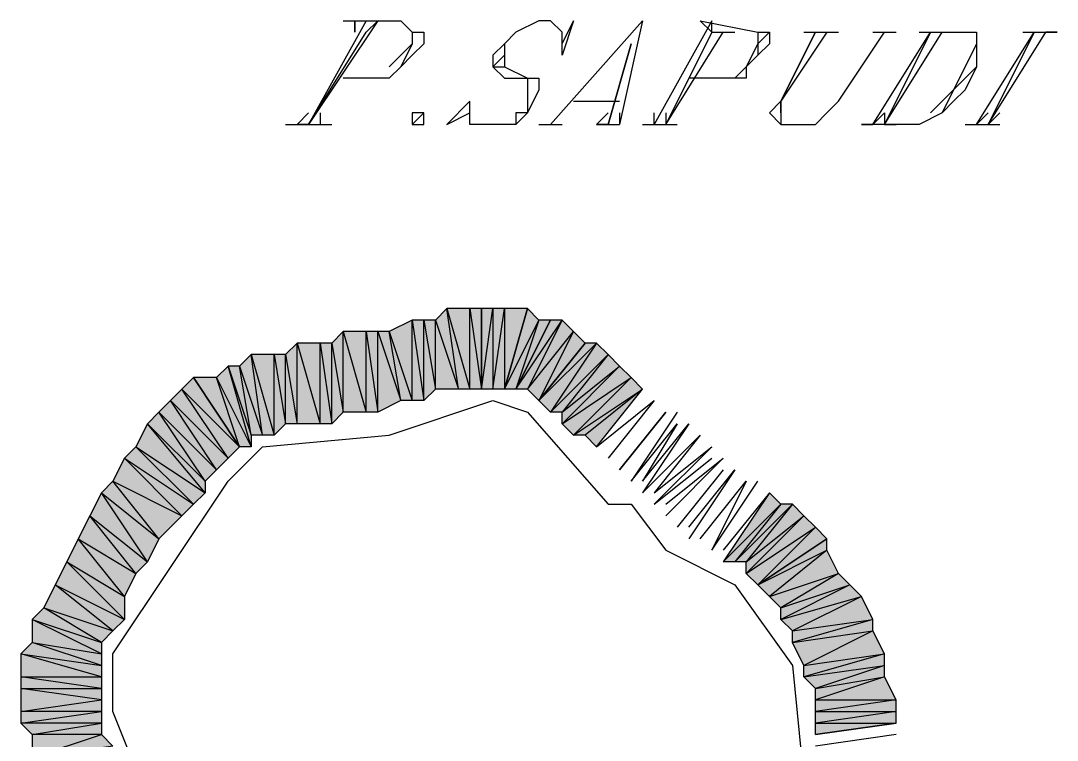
# Model space of a CAD drawing. Header units: millimetres. Extents: x 658 to 813, y 806 to 883.
# Drawn here: x 789.1804 to 789.454, y 864.8421 to 865.0321 of the extents above; entities that cross this region are included whole.
import ezdxf

# ---------------------------------------------------------------- set-up
doc = ezdxf.new("R2010")
doc.units = ezdxf.units.MM
doc.header["$LTSCALE"] = 0.1
for name, color, linetype in [('PANTAI', 7, 'Continuous'), ('pantai1', 7, 'Continuous'), ('TEXT', 8, 'Continuous'), ('zat_Mask_solid', 7, 'Continuous')]:
    doc.layers.add(name, color=color, linetype=linetype)

msp = doc.modelspace()

# ---------------------------------------------------------------- hatches: boundary and pattern name
at = {"layer": 'pantai1'}
h = msp.add_hatch(color=7, dxfattribs=at)
h.paths.add_polyline_path([(789.28986, 864.93478), (789.28986, 864.95302), (789.29594, 864.93478)], flags=16)
h.paths.add_polyline_path([(789.28986, 864.95302), (789.29594, 864.93478), (789.2929, 864.95606)])
h = msp.add_hatch(color=7, dxfattribs=at)
h.paths.add_polyline_path([(789.29594, 864.93478), (789.2929, 864.95606), (789.29898, 864.93478)], flags=16)
h.paths.add_polyline_path([(789.2929, 864.95606), (789.29898, 864.93478), (789.29898, 864.95606)])
h = msp.add_hatch(color=7, dxfattribs=at)
h.paths.add_polyline_path([(789.29898, 864.93478), (789.29898, 864.95606), (789.30202, 864.93478)], flags=16)
h.paths.add_polyline_path([(789.29898, 864.95606), (789.30202, 864.93478), (789.30202, 864.95606)])
h = msp.add_hatch(color=7, dxfattribs=at)
h.paths.add_polyline_path([(789.30202, 864.95606), (789.30202, 864.93478), (789.30506, 864.95606)], flags=16)
h.paths.add_polyline_path([(789.30202, 864.93478), (789.30506, 864.95606), (789.30506, 864.93478)])
h = msp.add_hatch(color=7, dxfattribs=at)
h.paths.add_polyline_path([(789.30506, 864.95606), (789.30506, 864.93478), (789.3081, 864.95606)], flags=16)
h.paths.add_polyline_path([(789.30506, 864.93478), (789.3081, 864.95606), (789.3081, 864.93478)])
h = msp.add_hatch(color=7, dxfattribs=at)
h.paths.add_polyline_path([(789.31418, 864.95606), (789.3081, 864.93478), (789.31722, 864.95302)])
h.paths.add_polyline_path([(789.3081, 864.93478), (789.31722, 864.95302), (789.31114, 864.93478)], flags=17)
h = msp.add_hatch(color=7, dxfattribs=at)
h.paths.add_polyline_path([(789.28074, 864.93174), (789.2777, 864.94998), (789.28378, 864.93174)], flags=16)
h.paths.add_polyline_path([(789.2777, 864.94998), (789.28378, 864.93174), (789.28378, 864.95302)])
h = msp.add_hatch(color=7, dxfattribs=at)
h.paths.add_polyline_path([(789.28378, 864.93174), (789.28378, 864.95302), (789.28682, 864.93174)], flags=16)
h.paths.add_polyline_path([(789.28378, 864.95302), (789.28682, 864.93174), (789.28682, 864.95302)])
h = msp.add_hatch(color=7, dxfattribs=at)
h.paths.add_polyline_path([(789.28682, 864.93174), (789.28682, 864.95302), (789.28986, 864.93478)])
h.paths.add_polyline_path([(789.28682, 864.95302), (789.28986, 864.93478), (789.28986, 864.95302)], flags=17)
h = msp.add_hatch(color=7, dxfattribs=at)
h.paths.add_polyline_path([(789.32026, 864.95302), (789.31114, 864.93478), (789.3233, 864.95302)], flags=16)
h.paths.add_polyline_path([(789.31114, 864.93478), (789.3233, 864.95302), (789.31418, 864.93478)])
h = msp.add_hatch(color=7, dxfattribs=at)
h.paths.add_polyline_path([(789.26554, 864.9287), (789.26554, 864.94998), (789.27162, 864.9287)], flags=16)
h.paths.add_polyline_path([(789.26554, 864.94998), (789.27162, 864.9287), (789.27162, 864.94998)])
h = msp.add_hatch(color=7, dxfattribs=at)
h.paths.add_polyline_path([(789.27162, 864.9287), (789.27162, 864.94998), (789.27466, 864.9287)], flags=16)
h.paths.add_polyline_path([(789.27162, 864.94998), (789.27466, 864.9287), (789.27466, 864.94998)])
for points in [[(789.27466, 864.94998), (789.28074, 864.93174), (789.2777, 864.94998)], [(789.22602, 864.93782), (789.23818, 864.91958), (789.2321, 864.93782)], [(789.39322, 864.89526), (789.37498, 864.8831), (789.39322, 864.89222)], [(789.37498, 864.8831), (789.39322, 864.89222), (789.37802, 864.88006)], [(789.39322, 864.89222), (789.37802, 864.88006), (789.39626, 864.88614)], [(789.37802, 864.88006), (789.39626, 864.88614), (789.38106, 864.87702)], [(789.39626, 864.88614), (789.38106, 864.87702), (789.3993, 864.8831)]]:
    msp.add_hatch(color=7, dxfattribs=at).paths.add_polyline_path(points)
h = msp.add_hatch(color=7, dxfattribs=at)
h.paths.add_polyline_path([(789.25034, 864.92566), (789.25034, 864.9439), (789.25338, 864.92566)], flags=16)
h.paths.add_polyline_path([(789.25034, 864.9439), (789.25338, 864.92566), (789.25338, 864.94694)])
h = msp.add_hatch(color=7, dxfattribs=at)
h.paths.add_polyline_path([(789.25338, 864.92566), (789.25338, 864.94694), (789.25946, 864.92566)], flags=16)
h.paths.add_polyline_path([(789.25338, 864.94694), (789.25946, 864.92566), (789.25946, 864.94694)])
h = msp.add_hatch(color=7, dxfattribs=at)
h.paths.add_polyline_path([(789.25946, 864.92566), (789.25946, 864.94694), (789.2625, 864.92566)], flags=16)
h.paths.add_polyline_path([(789.25946, 864.94694), (789.2625, 864.92566), (789.2625, 864.94694)])
h = msp.add_hatch(color=7, dxfattribs=at)
h.paths.add_polyline_path([(789.32938, 864.94694), (789.31722, 864.93174), (789.33242, 864.94694)], flags=16)
h.paths.add_polyline_path([(789.31722, 864.93174), (789.33242, 864.94694), (789.32026, 864.9287)])
h = msp.add_hatch(color=7, dxfattribs=at)
h.paths.add_polyline_path([(789.33242, 864.94694), (789.32026, 864.9287), (789.33546, 864.9439)])
h.paths.add_polyline_path([(789.32026, 864.9287), (789.33546, 864.9439), (789.3233, 864.9287)], flags=17)
h = msp.add_hatch(color=7, dxfattribs=at)
h.paths.add_polyline_path([(789.24122, 864.92262), (789.23818, 864.94086), (789.24426, 864.92262)], flags=16)
h.paths.add_polyline_path([(789.23818, 864.94086), (789.24426, 864.92262), (789.24122, 864.9439)])
h = msp.add_hatch(color=7, dxfattribs=at)
h.paths.add_polyline_path([(789.24426, 864.92262), (789.24122, 864.9439), (789.2473, 864.92262)], flags=16)
h.paths.add_polyline_path([(789.24122, 864.9439), (789.2473, 864.92262), (789.2473, 864.9439)])
h = msp.add_hatch(color=7, dxfattribs=at)
h.paths.add_polyline_path([(789.2473, 864.92262), (789.2473, 864.9439), (789.25034, 864.92566)])
h.paths.add_polyline_path([(789.2473, 864.9439), (789.25034, 864.92566), (789.25034, 864.9439)], flags=17)
h = msp.add_hatch(color=7, dxfattribs=at)
h.paths.add_polyline_path([(789.23818, 864.91958), (789.2321, 864.93782), (789.24122, 864.91958)], flags=16)
h.paths.add_polyline_path([(789.2321, 864.93782), (789.24122, 864.91958), (789.23514, 864.94086)])
h.paths.add_polyline_path([(789.24122, 864.91958), (789.23514, 864.94086), (789.24122, 864.92262)], flags=17)
h.paths.add_polyline_path([(789.23514, 864.94086), (789.24122, 864.92262), (789.23818, 864.94086)], flags=16)
h = msp.add_hatch(color=7, dxfattribs=at)
h.paths.add_polyline_path([(789.3233, 864.9287), (789.3385, 864.94086), (789.3233, 864.92566)], flags=17)
h.paths.add_polyline_path([(789.3385, 864.94086), (789.3233, 864.92566), (789.34154, 864.93782)])
h = msp.add_hatch(color=7, dxfattribs=at)
h.paths.add_polyline_path([(789.34154, 864.93782), (789.32634, 864.92262), (789.34458, 864.93478)])
h.paths.add_polyline_path([(789.32634, 864.92262), (789.34458, 864.93478), (789.32938, 864.92262)], flags=17)
h = msp.add_hatch(color=7, dxfattribs=at)
h.paths.add_polyline_path([(789.21082, 864.91958), (789.22906, 864.90742), (789.21386, 864.92566)])
h.paths.add_polyline_path([(789.22906, 864.90742), (789.21386, 864.92566), (789.22906, 864.91046)], flags=17)
h = msp.add_hatch(color=7, dxfattribs=at)
h.paths.add_polyline_path([(789.37802, 864.90742), (789.36586, 864.88918), (789.38106, 864.90438)])
h.paths.add_polyline_path([(789.36586, 864.88918), (789.38106, 864.90438), (789.3689, 864.88918)], flags=17)
h = msp.add_hatch(color=7, dxfattribs=at)
h.paths.add_polyline_path([(789.38106, 864.90438), (789.3689, 864.88918), (789.3841, 864.90438)], flags=16)
h.paths.add_polyline_path([(789.3689, 864.88918), (789.3841, 864.90438), (789.37194, 864.88918)])
h = msp.add_hatch(color=7, dxfattribs=at)
h.paths.add_polyline_path([(789.37194, 864.88918), (789.38714, 864.90134), (789.37194, 864.88614)], flags=17)
h.paths.add_polyline_path([(789.38714, 864.90134), (789.37194, 864.88614), (789.39018, 864.8983)])
h = msp.add_hatch(color=7, dxfattribs=at)
h.paths.add_polyline_path([(789.18954, 864.8831), (789.20778, 864.87398), (789.19258, 864.88918)])
h.paths.add_polyline_path([(789.20778, 864.87398), (789.19258, 864.88918), (789.20778, 864.88006)], flags=17)
h = msp.add_hatch(color=7, dxfattribs=at)
h.paths.add_polyline_path([(789.38106, 864.87702), (789.3993, 864.8831), (789.38106, 864.87398)], flags=17)
h.paths.add_polyline_path([(789.3993, 864.8831), (789.38106, 864.87398), (789.40234, 864.88006)])
h = msp.add_hatch(color=7, dxfattribs=at)
h.paths.add_polyline_path([(789.18346, 864.8679), (789.2017, 864.86486), (789.18346, 864.87398)], flags=17)
h.paths.add_polyline_path([(789.2017, 864.86486), (789.18346, 864.87398), (789.2017, 864.8679)], flags=17)
h = msp.add_hatch(color=7, dxfattribs=at)
h.paths.add_polyline_path([(789.3841, 864.87094), (789.40538, 864.87398), (789.3841, 864.8679)], flags=17)
h.paths.add_polyline_path([(789.40538, 864.87398), (789.3841, 864.8679), (789.40538, 864.87094)], flags=17)
h = msp.add_hatch(color=7, dxfattribs=at)
h.paths.add_polyline_path([(789.18042, 864.86486), (789.2017, 864.86182), (789.18346, 864.8679)])
h.paths.add_polyline_path([(789.2017, 864.86182), (789.18346, 864.8679), (789.2017, 864.86486)], flags=17)
h = msp.add_hatch(color=7, dxfattribs=at)
h.paths.add_polyline_path([(789.18042, 864.85878), (789.2017, 864.85878), (789.18042, 864.86486)], flags=16)
h.paths.add_polyline_path([(789.2017, 864.85878), (789.18042, 864.86486), (789.2017, 864.86182)])
h = msp.add_hatch(color=7, dxfattribs=at)
h.paths.add_polyline_path([(789.38714, 864.86182), (789.40842, 864.86486), (789.38714, 864.85878)], flags=17)
h.paths.add_polyline_path([(789.40842, 864.86486), (789.38714, 864.85878), (789.40842, 864.86182)], flags=17)
h = msp.add_hatch(color=7, dxfattribs=at)
h.paths.add_polyline_path([(789.38714, 864.85878), (789.40842, 864.86182), (789.39018, 864.85574)])
h.paths.add_polyline_path([(789.40842, 864.86182), (789.39018, 864.85574), (789.40842, 864.85878)], flags=17)
h = msp.add_hatch(color=7, dxfattribs=at)
h.paths.add_polyline_path([(789.18042, 864.85574), (789.2017, 864.85574), (789.18042, 864.85878)], flags=16)
h.paths.add_polyline_path([(789.2017, 864.85574), (789.18042, 864.85878), (789.2017, 864.85878)])
h = msp.add_hatch(color=7, dxfattribs=at)
h.paths.add_polyline_path([(789.39018, 864.85574), (789.40842, 864.85878), (789.39018, 864.8527)], flags=17)
h.paths.add_polyline_path([(789.40842, 864.85878), (789.39018, 864.8527), (789.41146, 864.8527)])
h = msp.add_hatch(color=7, dxfattribs=at)
h.paths.add_polyline_path([(789.2017, 864.84966), (789.18042, 864.84966), (789.2017, 864.8527)], flags=17)
h.paths.add_polyline_path([(789.18042, 864.84966), (789.2017, 864.8527), (789.18042, 864.85574)])
h.paths.add_polyline_path([(789.2017, 864.8527), (789.18042, 864.85574), (789.2017, 864.85574)], flags=17)
h = msp.add_hatch(color=7, dxfattribs=at)
h.paths.add_polyline_path([(789.39018, 864.8527), (789.41146, 864.8527), (789.39018, 864.84966)], flags=16)
h.paths.add_polyline_path([(789.41146, 864.8527), (789.39018, 864.84966), (789.41146, 864.84966)])
h = msp.add_hatch(color=7, dxfattribs=at)
h.paths.add_polyline_path([(789.2017, 864.84662), (789.18042, 864.84662), (789.2017, 864.84966)], flags=17)
h.paths.add_polyline_path([(789.18042, 864.84662), (789.2017, 864.84966), (789.18042, 864.84966)], flags=17)
h = msp.add_hatch(color=7, dxfattribs=at)
h.paths.add_polyline_path([(789.39018, 864.84966), (789.41146, 864.84966), (789.39018, 864.84662)], flags=16)
h.paths.add_polyline_path([(789.41146, 864.84966), (789.39018, 864.84662), (789.41146, 864.84662)])
h = msp.add_hatch(color=7, dxfattribs=at)
h.paths.add_polyline_path([(789.2017, 864.84358), (789.18346, 864.84358), (789.2017, 864.84662)], flags=17)
h.paths.add_polyline_path([(789.18346, 864.84358), (789.2017, 864.84662), (789.18042, 864.84662)])
h = msp.add_hatch(color=7, dxfattribs=at)
h.paths.add_polyline_path([(789.20474, 864.84054), (789.18346, 864.8375), (789.2017, 864.84358)])
h.paths.add_polyline_path([(789.18346, 864.8375), (789.2017, 864.84358), (789.18346, 864.84358)], flags=17)
at = {"layer": 'zat_Mask_solid'}
for points in [[(789.3081, 864.95606), (789.3081, 864.93478), (789.31418, 864.95606)], [(789.31722, 864.95302), (789.31114, 864.93478), (789.32026, 864.95302)], [(789.3233, 864.95302), (789.31418, 864.93478), (789.32634, 864.94998)], [(789.2625, 864.94694), (789.26554, 864.9287), (789.26554, 864.94998)], [(789.27466, 864.9287), (789.27466, 864.94998), (789.28074, 864.93174)], [(789.31418, 864.93478), (789.32634, 864.94998), (789.31722, 864.93174)], [(789.32634, 864.94998), (789.31722, 864.93174), (789.32938, 864.94694)], [(789.2625, 864.92566), (789.2625, 864.94694), (789.26554, 864.9287)], [(789.33546, 864.9439), (789.3233, 864.9287), (789.3385, 864.94086)], [(789.22298, 864.93478), (789.23818, 864.91958), (789.22602, 864.93782)], [(789.3233, 864.92566), (789.34154, 864.93782), (789.32634, 864.92262)], [(789.21994, 864.93174), (789.23514, 864.91654), (789.22298, 864.93478)], [(789.23514, 864.91654), (789.22298, 864.93478), (789.23818, 864.91958)], [(789.34458, 864.93478), (789.32938, 864.92262), (789.33242, 864.91958)], [(789.2169, 864.9287), (789.2321, 864.9135), (789.21994, 864.93174)], [(789.2321, 864.9135), (789.21994, 864.93174), (789.23514, 864.91654)], [(789.21386, 864.92566), (789.22906, 864.91046), (789.2169, 864.9287)], [(789.22906, 864.91046), (789.2169, 864.9287), (789.2321, 864.9135)], [(789.20778, 864.91654), (789.22602, 864.90438), (789.21082, 864.91958)], [(789.22602, 864.90438), (789.21082, 864.91958), (789.22906, 864.90742)], [(789.20474, 864.91046), (789.22298, 864.90134), (789.20778, 864.91654)], [(789.22298, 864.90134), (789.20778, 864.91654), (789.22602, 864.90438)], [(789.2017, 864.90742), (789.2169, 864.89526), (789.20474, 864.91046)], [(789.2169, 864.89526), (789.20474, 864.91046), (789.22298, 864.90134)], [(789.19866, 864.90134), (789.21386, 864.88918), (789.2017, 864.90742)], [(789.21386, 864.88918), (789.2017, 864.90742), (789.2169, 864.89526)], [(789.3841, 864.90438), (789.37194, 864.88918), (789.38714, 864.90134)], [(789.19562, 864.89526), (789.21082, 864.88614), (789.19866, 864.90134)], [(789.21082, 864.88614), (789.19866, 864.90134), (789.21386, 864.88918)], [(789.37194, 864.88614), (789.39018, 864.8983), (789.37498, 864.8831)], [(789.39018, 864.8983), (789.37498, 864.8831), (789.39322, 864.89526)], [(789.19258, 864.88918), (789.20778, 864.88006), (789.19562, 864.89526)], [(789.20778, 864.88006), (789.19562, 864.89526), (789.21082, 864.88614)], [(789.1865, 864.87702), (789.20474, 864.87094), (789.18954, 864.8831)], [(789.20474, 864.87094), (789.18954, 864.8831), (789.20778, 864.87398)], [(789.38106, 864.87398), (789.40234, 864.88006), (789.3841, 864.87094)], [(789.40234, 864.88006), (789.3841, 864.87094), (789.40538, 864.87398)], [(789.18346, 864.87398), (789.2017, 864.8679), (789.1865, 864.87702)], [(789.2017, 864.8679), (789.1865, 864.87702), (789.20474, 864.87094)], [(789.3841, 864.8679), (789.40538, 864.87094), (789.38714, 864.86182)], [(789.40538, 864.87094), (789.38714, 864.86182), (789.40842, 864.86486)], [(789.39018, 864.84662), (789.41146, 864.84662), (789.39018, 864.84358)]]:
    msp.add_hatch(color=7, dxfattribs=at).paths.add_polyline_path(points)

# ---------------------------------------------------------------- linework, layer by layer
at = {"layer": 'PANTAI', "color": 7}
for points in [[(789.24426, 864.91958), (789.2777, 864.92262), (789.30506, 864.93174), (789.31418, 864.9287), (789.33546, 864.90438), (789.34154, 864.90438), (789.35066, 864.89222), (789.3689, 864.8831), (789.3841, 864.86182), (789.38714, 864.83142)], [(789.2169, 864.81926), (789.20474, 864.84966), (789.20474, 864.86486), (789.23514, 864.91046), (789.24426, 864.91958)]]:
    msp.add_lwpolyline(points, dxfattribs=at)
at = {"layer": 'pantai1', "color": 7}
for points in [[(789.28986, 864.95302), (789.29594, 864.93478), (789.2929, 864.95606), (789.28986, 864.95302)], [(789.29594, 864.93478), (789.2929, 864.95606), (789.29898, 864.93478), (789.29594, 864.93478)], [(789.2929, 864.95606), (789.29898, 864.93478), (789.29898, 864.95606), (789.2929, 864.95606)], [(789.29898, 864.93478), (789.29898, 864.95606), (789.30202, 864.93478), (789.29898, 864.93478)], [(789.29898, 864.95606), (789.30202, 864.93478), (789.30202, 864.95606), (789.29898, 864.95606)], [(789.30202, 864.95606), (789.30202, 864.93478), (789.30506, 864.95606), (789.30202, 864.95606)], [(789.30202, 864.93478), (789.30506, 864.95606), (789.30506, 864.93478), (789.30202, 864.93478)], [(789.30506, 864.95606), (789.30506, 864.93478), (789.3081, 864.95606), (789.30506, 864.95606)], [(789.30506, 864.93478), (789.3081, 864.95606), (789.3081, 864.93478), (789.30506, 864.93478)], [(789.3081, 864.95606), (789.3081, 864.93478), (789.31418, 864.95606), (789.3081, 864.95606)], [(789.31418, 864.95606), (789.3081, 864.93478), (789.31722, 864.95302), (789.31418, 864.95606)], [(789.2777, 864.94998), (789.28378, 864.93174), (789.28378, 864.95302), (789.2777, 864.94998)], [(789.28378, 864.93174), (789.28378, 864.95302), (789.28682, 864.93174), (789.28378, 864.93174)], [(789.28378, 864.95302), (789.28682, 864.93174), (789.28682, 864.95302), (789.28378, 864.95302)], [(789.28682, 864.93174), (789.28682, 864.95302), (789.28986, 864.93478), (789.28682, 864.93174)], [(789.28682, 864.95302), (789.28986, 864.93478), (789.28986, 864.95302), (789.28682, 864.95302)], [(789.28986, 864.93478), (789.28986, 864.95302), (789.29594, 864.93478), (789.28986, 864.93478)], [(789.3081, 864.93478), (789.31722, 864.95302), (789.31114, 864.93478), (789.3081, 864.93478)], [(789.31722, 864.95302), (789.31114, 864.93478), (789.32026, 864.95302), (789.31722, 864.95302)], [(789.32026, 864.95302), (789.31114, 864.93478), (789.3233, 864.95302), (789.32026, 864.95302)], [(789.31114, 864.93478), (789.3233, 864.95302), (789.31418, 864.93478), (789.31114, 864.93478)], [(789.3233, 864.95302), (789.31418, 864.93478), (789.32634, 864.94998), (789.3233, 864.95302)], [(789.2625, 864.94694), (789.26554, 864.9287), (789.26554, 864.94998), (789.2625, 864.94694)], [(789.26554, 864.9287), (789.26554, 864.94998), (789.27162, 864.9287), (789.26554, 864.9287)], [(789.26554, 864.94998), (789.27162, 864.9287), (789.27162, 864.94998), (789.26554, 864.94998)], [(789.27162, 864.9287), (789.27162, 864.94998), (789.27466, 864.9287), (789.27162, 864.9287)], [(789.27162, 864.94998), (789.27466, 864.9287), (789.27466, 864.94998), (789.27162, 864.94998)], [(789.27466, 864.94998), (789.28074, 864.93174), (789.2777, 864.94998), (789.27466, 864.94998)], [(789.27466, 864.9287), (789.27466, 864.94998), (789.28074, 864.93174), (789.27466, 864.9287)], [(789.28074, 864.93174), (789.2777, 864.94998), (789.28378, 864.93174), (789.28074, 864.93174)], [(789.31418, 864.93478), (789.32634, 864.94998), (789.31722, 864.93174), (789.31418, 864.93478)], [(789.32634, 864.94998), (789.31722, 864.93174), (789.32938, 864.94694), (789.32634, 864.94998)], [(789.25034, 864.9439), (789.25338, 864.92566), (789.25338, 864.94694), (789.25034, 864.9439)], [(789.25338, 864.92566), (789.25338, 864.94694), (789.25946, 864.92566), (789.25338, 864.92566)], [(789.25338, 864.94694), (789.25946, 864.92566), (789.25946, 864.94694), (789.25338, 864.94694)], [(789.25946, 864.92566), (789.25946, 864.94694), (789.2625, 864.92566), (789.25946, 864.92566)], [(789.25946, 864.94694), (789.2625, 864.92566), (789.2625, 864.94694), (789.25946, 864.94694)], [(789.2625, 864.92566), (789.2625, 864.94694), (789.26554, 864.9287), (789.2625, 864.92566)], [(789.32938, 864.94694), (789.31722, 864.93174), (789.33242, 864.94694), (789.32938, 864.94694)], [(789.31722, 864.93174), (789.33242, 864.94694), (789.32026, 864.9287), (789.31722, 864.93174)], [(789.33242, 864.94694), (789.32026, 864.9287), (789.33546, 864.9439), (789.33242, 864.94694)], [(789.23818, 864.94086), (789.24426, 864.92262), (789.24122, 864.9439), (789.23818, 864.94086)], [(789.24426, 864.92262), (789.24122, 864.9439), (789.2473, 864.92262), (789.24426, 864.92262)], [(789.24122, 864.9439), (789.2473, 864.92262), (789.2473, 864.9439), (789.24122, 864.9439)], [(789.2473, 864.92262), (789.2473, 864.9439), (789.25034, 864.92566), (789.2473, 864.92262)], [(789.2473, 864.9439), (789.25034, 864.92566), (789.25034, 864.9439), (789.2473, 864.9439)], [(789.25034, 864.92566), (789.25034, 864.9439), (789.25338, 864.92566), (789.25034, 864.92566)], [(789.32026, 864.9287), (789.33546, 864.9439), (789.3233, 864.9287), (789.32026, 864.9287)], [(789.33546, 864.9439), (789.3233, 864.9287), (789.3385, 864.94086), (789.33546, 864.9439)], [(789.2321, 864.93782), (789.24122, 864.91958), (789.23514, 864.94086), (789.2321, 864.93782)], [(789.24122, 864.91958), (789.23514, 864.94086), (789.24122, 864.92262), (789.24122, 864.91958)], [(789.23514, 864.94086), (789.24122, 864.92262), (789.23818, 864.94086), (789.23514, 864.94086)], [(789.24122, 864.92262), (789.23818, 864.94086), (789.24426, 864.92262), (789.24122, 864.92262)], [(789.3233, 864.9287), (789.3385, 864.94086), (789.3233, 864.92566), (789.3233, 864.9287)], [(789.3385, 864.94086), (789.3233, 864.92566), (789.34154, 864.93782), (789.3385, 864.94086)], [(789.22298, 864.93478), (789.23818, 864.91958), (789.22602, 864.93782), (789.22298, 864.93478)], [(789.22602, 864.93782), (789.23818, 864.91958), (789.2321, 864.93782), (789.22602, 864.93782)], [(789.23818, 864.91958), (789.2321, 864.93782), (789.24122, 864.91958), (789.23818, 864.91958)], [(789.3233, 864.92566), (789.34154, 864.93782), (789.32634, 864.92262), (789.3233, 864.92566)], [(789.34154, 864.93782), (789.32634, 864.92262), (789.34458, 864.93478), (789.34154, 864.93782)], [(789.21994, 864.93174), (789.23514, 864.91654), (789.22298, 864.93478), (789.21994, 864.93174)], [(789.23514, 864.91654), (789.22298, 864.93478), (789.23818, 864.91958), (789.23514, 864.91654)], [(789.32634, 864.92262), (789.34458, 864.93478), (789.32938, 864.92262), (789.32634, 864.92262)], [(789.34458, 864.93478), (789.32938, 864.92262), (789.33242, 864.91958), (789.34458, 864.93478)], [(789.2169, 864.9287), (789.2321, 864.9135), (789.21994, 864.93174), (789.2169, 864.9287)], [(789.2321, 864.9135), (789.21994, 864.93174), (789.23514, 864.91654), (789.2321, 864.9135)], [(789.33242, 864.91958), (789.34762, 864.93174), (789.33546, 864.91654)], [(789.21386, 864.92566), (789.22906, 864.91046), (789.2169, 864.9287), (789.21386, 864.92566)], [(789.22906, 864.91046), (789.2169, 864.9287), (789.2321, 864.9135), (789.22906, 864.91046)], [(789.35066, 864.9287), (789.3385, 864.9135), (789.35066, 864.9287)], [(789.3537, 864.9287), (789.34154, 864.91046), (789.3537, 864.92566), (789.34458, 864.91046), (789.35674, 864.92566), (789.34458, 864.90742), (789.35978, 864.92262), (789.34762, 864.90742), (789.36282, 864.91958), (789.34762, 864.90438), (789.36282, 864.91654)], [(789.21082, 864.91958), (789.22906, 864.90742), (789.21386, 864.92566), (789.21082, 864.91958)], [(789.22906, 864.90742), (789.21386, 864.92566), (789.22906, 864.91046), (789.22906, 864.90742)], [(789.20778, 864.91654), (789.22602, 864.90438), (789.21082, 864.91958), (789.20778, 864.91654)], [(789.22602, 864.90438), (789.21082, 864.91958), (789.22906, 864.90742), (789.22602, 864.90438)], [(789.20474, 864.91046), (789.22298, 864.90134), (789.20778, 864.91654), (789.20474, 864.91046)], [(789.22298, 864.90134), (789.20778, 864.91654), (789.22602, 864.90438), (789.22298, 864.90134)], [(789.35066, 864.90438), (789.36586, 864.91654), (789.35066, 864.90134)], [(789.36586, 864.9135), (789.3537, 864.8983)], [(789.35674, 864.8983), (789.3689, 864.9135), (789.35674, 864.89526)], [(789.2017, 864.90742), (789.2169, 864.89526), (789.20474, 864.91046), (789.2017, 864.90742)], [(789.2169, 864.89526), (789.20474, 864.91046), (789.22298, 864.90134), (789.2169, 864.89526)], [(789.35978, 864.89526), (789.37194, 864.91046), (789.36282, 864.89222), (789.37498, 864.91046)], [(789.19866, 864.90134), (789.21386, 864.88918), (789.2017, 864.90742), (789.19866, 864.90134)], [(789.21386, 864.88918), (789.2017, 864.90742), (789.2169, 864.89526), (789.21386, 864.88918)], [(789.37802, 864.90742), (789.36586, 864.89222)], [(789.37802, 864.90742), (789.36586, 864.88918), (789.38106, 864.90438), (789.37802, 864.90742)], [(789.36586, 864.88918), (789.38106, 864.90438), (789.3689, 864.88918), (789.36586, 864.88918)], [(789.38106, 864.90438), (789.3689, 864.88918), (789.3841, 864.90438), (789.38106, 864.90438)], [(789.3689, 864.88918), (789.3841, 864.90438), (789.37194, 864.88918), (789.3689, 864.88918)], [(789.3841, 864.90438), (789.37194, 864.88918), (789.38714, 864.90134), (789.3841, 864.90438)], [(789.19562, 864.89526), (789.21082, 864.88614), (789.19866, 864.90134), (789.19562, 864.89526)], [(789.21082, 864.88614), (789.19866, 864.90134), (789.21386, 864.88918), (789.21082, 864.88614)], [(789.37194, 864.88918), (789.38714, 864.90134), (789.37194, 864.88614), (789.37194, 864.88918)], [(789.38714, 864.90134), (789.37194, 864.88614), (789.39018, 864.8983), (789.38714, 864.90134)], [(789.37194, 864.88614), (789.39018, 864.8983), (789.37498, 864.8831), (789.37194, 864.88614)], [(789.39018, 864.8983), (789.37498, 864.8831), (789.39322, 864.89526), (789.39018, 864.8983)], [(789.19258, 864.88918), (789.20778, 864.88006), (789.19562, 864.89526), (789.19258, 864.88918)], [(789.20778, 864.88006), (789.19562, 864.89526), (789.21082, 864.88614), (789.20778, 864.88006)], [(789.39322, 864.89526), (789.37498, 864.8831), (789.39322, 864.89222), (789.39322, 864.89526)], [(789.37498, 864.8831), (789.39322, 864.89222), (789.37802, 864.88006), (789.37498, 864.8831)], [(789.39322, 864.89222), (789.37802, 864.88006), (789.39626, 864.88614), (789.39322, 864.89222)], [(789.18954, 864.8831), (789.20778, 864.87398), (789.19258, 864.88918), (789.18954, 864.8831)], [(789.20778, 864.87398), (789.19258, 864.88918), (789.20778, 864.88006), (789.20778, 864.87398)], [(789.37802, 864.88006), (789.39626, 864.88614), (789.38106, 864.87702), (789.37802, 864.88006)], [(789.39626, 864.88614), (789.38106, 864.87702), (789.3993, 864.8831), (789.39626, 864.88614)], [(789.1865, 864.87702), (789.20474, 864.87094), (789.18954, 864.8831), (789.1865, 864.87702)], [(789.20474, 864.87094), (789.18954, 864.8831), (789.20778, 864.87398), (789.20474, 864.87094)], [(789.38106, 864.87702), (789.3993, 864.8831), (789.38106, 864.87398), (789.38106, 864.87702)], [(789.3993, 864.8831), (789.38106, 864.87398), (789.40234, 864.88006), (789.3993, 864.8831)], [(789.38106, 864.87398), (789.40234, 864.88006), (789.3841, 864.87094), (789.38106, 864.87398)], [(789.40234, 864.88006), (789.3841, 864.87094), (789.40538, 864.87398), (789.40234, 864.88006)], [(789.18346, 864.87398), (789.2017, 864.8679), (789.1865, 864.87702), (789.18346, 864.87398)], [(789.2017, 864.8679), (789.1865, 864.87702), (789.20474, 864.87094), (789.2017, 864.8679)], [(789.18346, 864.8679), (789.2017, 864.86486), (789.18346, 864.87398), (789.18346, 864.8679)], [(789.2017, 864.86486), (789.18346, 864.87398), (789.2017, 864.8679), (789.2017, 864.86486)], [(789.3841, 864.87094), (789.40538, 864.87398), (789.3841, 864.8679), (789.3841, 864.87094)], [(789.40538, 864.87398), (789.3841, 864.8679), (789.40538, 864.87094), (789.40538, 864.87398)], [(789.3841, 864.8679), (789.40538, 864.87094), (789.38714, 864.86182), (789.3841, 864.8679)], [(789.40538, 864.87094), (789.38714, 864.86182), (789.40842, 864.86486), (789.40538, 864.87094)], [(789.18042, 864.86486), (789.2017, 864.86182), (789.18346, 864.8679), (789.18042, 864.86486)], [(789.2017, 864.86182), (789.18346, 864.8679), (789.2017, 864.86486), (789.2017, 864.86182)], [(789.18042, 864.85878), (789.2017, 864.85878), (789.18042, 864.86486), (789.18042, 864.85878)], [(789.2017, 864.85878), (789.18042, 864.86486), (789.2017, 864.86182), (789.2017, 864.85878)], [(789.38714, 864.86182), (789.40842, 864.86486), (789.38714, 864.85878), (789.38714, 864.86182)], [(789.40842, 864.86486), (789.38714, 864.85878), (789.40842, 864.86182), (789.40842, 864.86486)], [(789.38714, 864.85878), (789.40842, 864.86182), (789.39018, 864.85574), (789.38714, 864.85878)], [(789.40842, 864.86182), (789.39018, 864.85574), (789.40842, 864.85878), (789.40842, 864.86182)], [(789.18042, 864.85574), (789.2017, 864.85574), (789.18042, 864.85878), (789.18042, 864.85574)], [(789.2017, 864.85574), (789.18042, 864.85878), (789.2017, 864.85878), (789.2017, 864.85574)], [(789.39018, 864.85574), (789.40842, 864.85878), (789.39018, 864.8527), (789.39018, 864.85574)], [(789.40842, 864.85878), (789.39018, 864.8527), (789.41146, 864.8527), (789.40842, 864.85878)], [(789.18042, 864.84966), (789.2017, 864.8527), (789.18042, 864.85574), (789.18042, 864.84966)], [(789.2017, 864.8527), (789.18042, 864.85574), (789.2017, 864.85574), (789.2017, 864.8527)], [(789.2017, 864.84966), (789.18042, 864.84966), (789.2017, 864.8527), (789.2017, 864.84966)], [(789.39018, 864.8527), (789.41146, 864.8527), (789.39018, 864.84966), (789.39018, 864.8527)], [(789.41146, 864.8527), (789.39018, 864.84966), (789.41146, 864.84966), (789.41146, 864.8527)], [(789.2017, 864.84662), (789.18042, 864.84662), (789.2017, 864.84966), (789.2017, 864.84662)], [(789.18042, 864.84662), (789.2017, 864.84966), (789.18042, 864.84966), (789.18042, 864.84662)], [(789.39018, 864.84966), (789.41146, 864.84966), (789.39018, 864.84662), (789.39018, 864.84966)], [(789.41146, 864.84966), (789.39018, 864.84662), (789.41146, 864.84662), (789.41146, 864.84966)], [(789.18346, 864.84358), (789.2017, 864.84662), (789.18042, 864.84662), (789.18346, 864.84358)], [(789.2017, 864.84358), (789.18346, 864.84358), (789.2017, 864.84662), (789.2017, 864.84358)], [(789.39018, 864.84662), (789.41146, 864.84662), (789.39018, 864.84358), (789.39018, 864.84662)], [(789.39018, 864.84358), (789.41146, 864.84662)], [(789.20474, 864.84054), (789.18346, 864.8375), (789.2017, 864.84358), (789.20474, 864.84054)], [(789.18346, 864.8375), (789.2017, 864.84358), (789.18346, 864.84358), (789.18346, 864.8375)], [(789.41146, 864.84358), (789.39018, 864.84054)]]:
    msp.add_lwpolyline(points, dxfattribs=at)
at = {"layer": 'TEXT', "color": 7}
for points in [[(789.27162, 865.03206), (789.25642, 865.0047), (789.27162, 865.02902)], [(789.27466, 865.03206), (789.25642, 865.0047)], [(789.26554, 865.03206), (789.28074, 865.03206), (789.28378, 865.02902), (789.28682, 865.02902), (789.28682, 865.02598), (789.28378, 865.02294), (789.28074, 865.0199), (789.2777, 865.01686), (789.27466, 865.01686), (789.26554, 865.01686)], [(789.26858, 865.03206), (789.26858, 865.02902), (789.26858, 865.03206)], [(789.27466, 865.03206), (789.27162, 865.02902), (789.27466, 865.03206)], [(789.28074, 865.03206), (789.28378, 865.02902), (789.28378, 865.02598), (789.28074, 865.0199), (789.2777, 865.01686), (789.27466, 865.01686)], [(789.3233, 865.02598), (789.32634, 865.03206), (789.3233, 865.02294), (789.3233, 865.02598), (789.3233, 865.02902), (789.32026, 865.03206), (789.31722, 865.03206), (789.31114, 865.02902), (789.3081, 865.02598), (789.30506, 865.02294), (789.30506, 865.0199), (789.3081, 865.01686), (789.31418, 865.01686), (789.31418, 865.01382), (789.31418, 865.01078), (789.31418, 865.00774), (789.31114, 865.0047)], [(789.34458, 865.03206), (789.32026, 865.0047)], [(789.34458, 865.03206), (789.3385, 865.0047)], [(789.36282, 865.03206), (789.34762, 865.0047)], [(789.35978, 865.03206), (789.37498, 865.02902), (789.37802, 865.02902), (789.37802, 865.02598), (789.37498, 865.02294), (789.37194, 865.0199), (789.37194, 865.01686), (789.36586, 865.01686), (789.35674, 865.01686)], [(789.35978, 865.03206), (789.36282, 865.02902), (789.36282, 865.03206)], [(789.28378, 865.02902), (789.28378, 865.02598), (789.28074, 865.02294), (789.2777, 865.0199)], [(789.31114, 865.02902), (789.3081, 865.02598), (789.3081, 865.02294), (789.3081, 865.0199), (789.31418, 865.01686), (789.31722, 865.01686), (789.31722, 865.01382), (789.31418, 865.00774), (789.31114, 865.00774), (789.31114, 865.0047), (789.30506, 865.0047), (789.30202, 865.0047), (789.29898, 865.0047), (789.29898, 865.00774), (789.29898, 865.01078), (789.2929, 865.0047), (789.29898, 865.00774)], [(789.36282, 865.02902), (789.35066, 865.0047), (789.36586, 865.02902)], [(789.36282, 865.02902), (789.36586, 865.02902), (789.3689, 865.02902)], [(789.37498, 865.02902), (789.37498, 865.02598), (789.37194, 865.0199), (789.3689, 865.01686), (789.36586, 865.01686)], [(789.37802, 865.02902), (789.37498, 865.02598), (789.37498, 865.02294), (789.37194, 865.0199)], [(789.38106, 865.00774), (789.38106, 865.01078), (789.39018, 865.02902), (789.38106, 865.01078), (789.37802, 865.00774), (789.38106, 865.0047), (789.3841, 865.0047), (789.39018, 865.0047), (789.39322, 865.00774), (789.39626, 865.01078), (789.40842, 865.02902)], [(789.39322, 865.02902), (789.38106, 865.01078), (789.38106, 865.00774), (789.38106, 865.0047), (789.3841, 865.0047)], [(789.38714, 865.02902), (789.39626, 865.02902)], [(789.38714, 865.02902), (789.39018, 865.02902)], [(789.39322, 865.02902), (789.39626, 865.02902)], [(789.41754, 865.02902), (789.4297, 865.02902), (789.43274, 865.02902), (789.43274, 865.02598), (789.43274, 865.02294), (789.43274, 865.0199), (789.4297, 865.01382), (789.42666, 865.01078), (789.42362, 865.00774), (789.41754, 865.0047), (789.4145, 865.0047), (789.40234, 865.0047)], [(789.40538, 865.02902), (789.41146, 865.02902)], [(789.40538, 865.02902), (789.40842, 865.02902), (789.41146, 865.02902)], [(789.40538, 865.0047), (789.42058, 865.02902), (789.40842, 865.0047), (789.42362, 865.02902)], [(789.4297, 865.02902), (789.43274, 865.02902), (789.43274, 865.02598), (789.4297, 865.0199), (789.42666, 865.01382), (789.42362, 865.00774), (789.41754, 865.0047), (789.4145, 865.0047)], [(789.41754, 865.02902), (789.42058, 865.02902), (789.42362, 865.02902), (789.42666, 865.02902)], [(789.43274, 865.0047), (789.44794, 865.02902), (789.43578, 865.0047), (789.45098, 865.02902)], [(789.4449, 865.02902), (789.45402, 865.02902)], [(789.4449, 865.02902), (789.44794, 865.02902)], [(789.45402, 865.02902), (789.45098, 865.02902), (789.45402, 865.02902)], [(789.34154, 865.02598), (789.33546, 865.0047), (789.34154, 865.02598)], [(789.43274, 865.02598), (789.43274, 865.02294), (789.43274, 865.0199), (789.42666, 865.01382), (789.42362, 865.01078), (789.42058, 865.00774)], [(789.3081, 865.02294), (789.30506, 865.0199), (789.3081, 865.0199), (789.31418, 865.01686), (789.31722, 865.01686), (789.31722, 865.01382)], [(789.32634, 865.01078), (789.3385, 865.01078)], [(789.25642, 865.0047), (789.25338, 865.0047), (789.25642, 865.00774)], [(789.25946, 865.00774), (789.25946, 865.0047)], [(789.28378, 865.00774), (789.28378, 865.0047), (789.28682, 865.0047), (789.28682, 865.00774), (789.28378, 865.00774), (789.28378, 865.0047), (789.28682, 865.00774), (789.28378, 865.00774)], [(789.33546, 865.0047), (789.33242, 865.0047), (789.33546, 865.00774)], [(789.3385, 865.00774), (789.3385, 865.0047)], [(789.34458, 865.0047), (789.34762, 865.0047), (789.34762, 865.00774)], [(789.35066, 865.00774), (789.35066, 865.0047), (789.3537, 865.0047)], [(789.40234, 865.0047), (789.40538, 865.0047), (789.40842, 865.00774), (789.40842, 865.0047), (789.41146, 865.0047)], [(789.4297, 865.0047), (789.43274, 865.0047), (789.43578, 865.00774)], [(789.43882, 865.00774), (789.43578, 865.0047), (789.43882, 865.0047)], [(789.25034, 865.0047), (789.2625, 865.0047)], [(789.31722, 865.0047), (789.3233, 865.0047)], [(789.31722, 865.0047), (789.32026, 865.0047), (789.3233, 865.0047)], [(789.33242, 865.0047), (789.3385, 865.0047)], [(789.34458, 865.0047), (789.3537, 865.0047)], [(789.4297, 865.0047), (789.43882, 865.0047)]]:
    msp.add_lwpolyline(points, dxfattribs=at)

doc.saveas('drawing.dxf')
